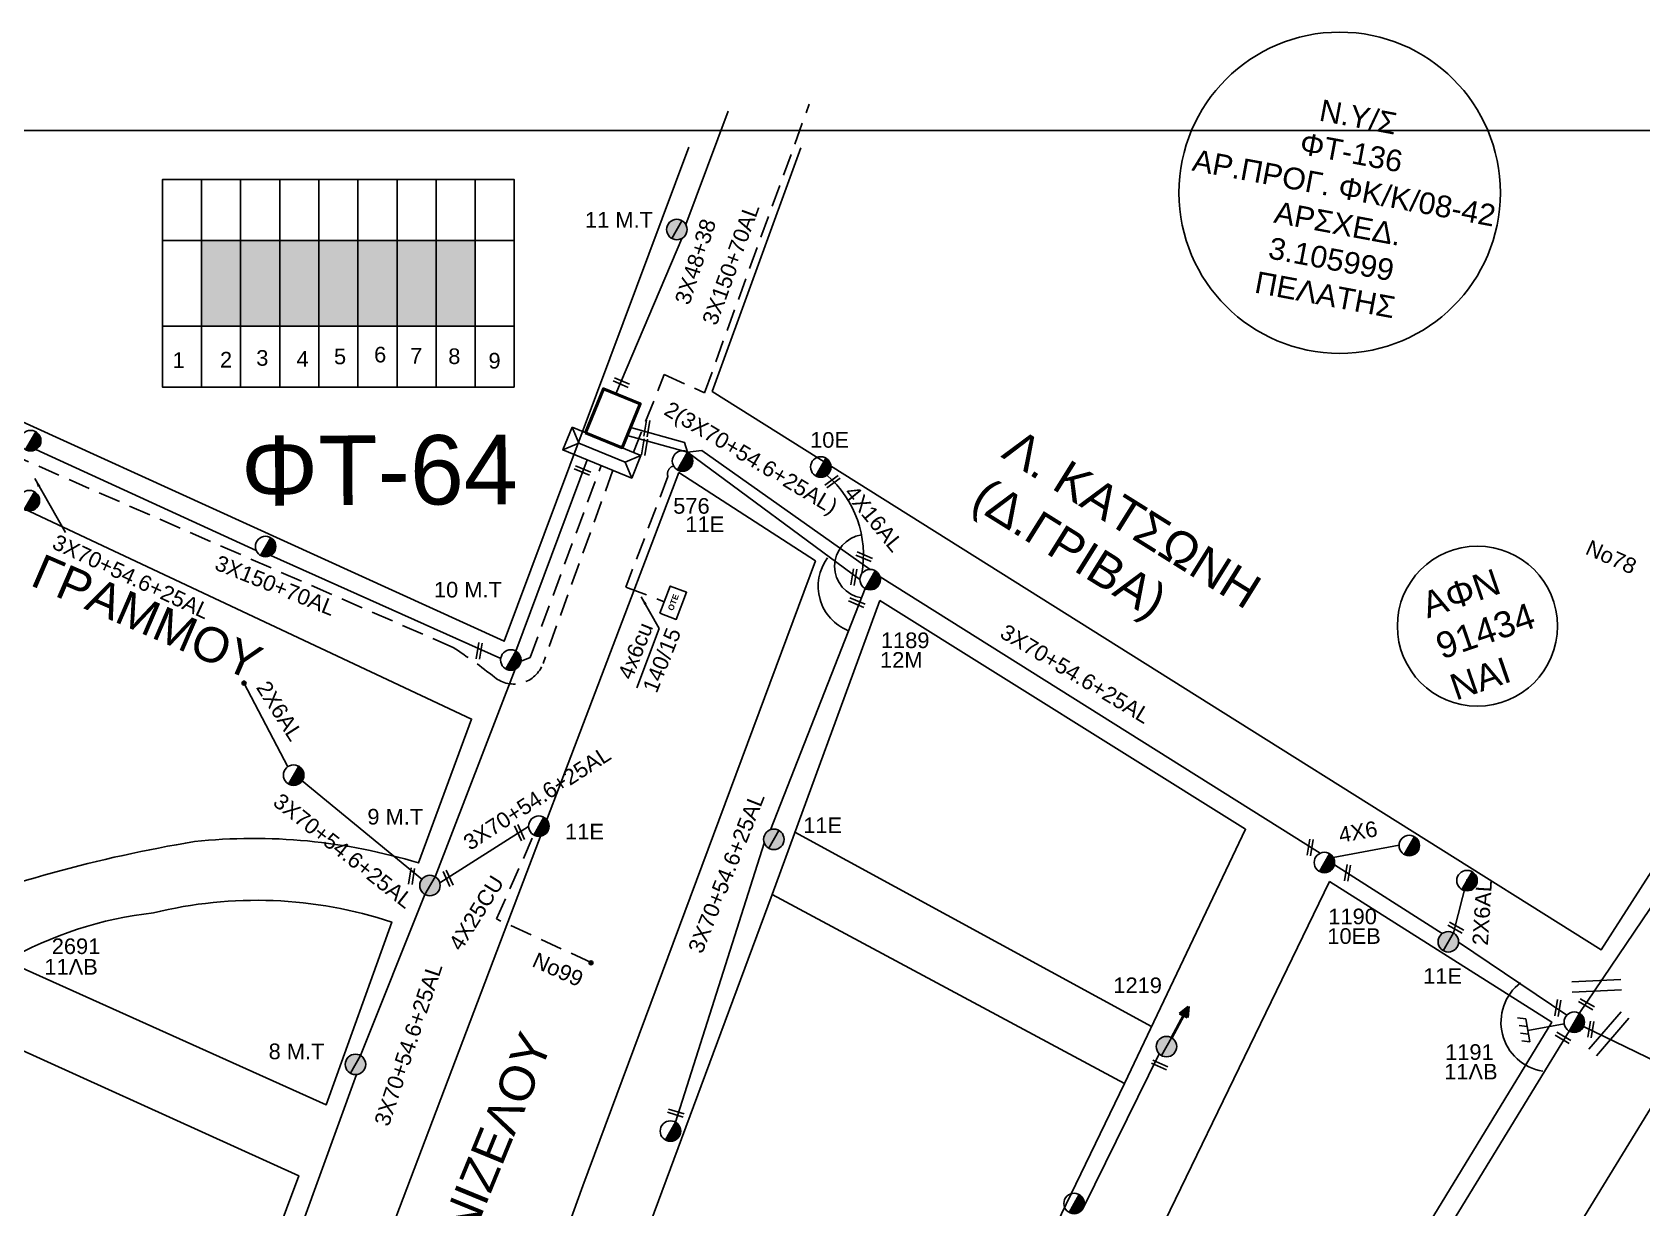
# Model space of a CAD drawing. Header units: millimetres. Extents: x 898 to 3196, y 765 to 1779.
# Drawn here: x 1834.7 to 2020, y 1643.2 to 1778.7 of the extents above; entities that cross this region are included whole.
import ezdxf
from ezdxf.enums import TextEntityAlignment as Align

# ---------------------------------------------------------------- set-up
doc = ezdxf.new("R2010")
doc.units = ezdxf.units.MM
doc.linetypes.add('DASHED', pattern=[19.05, 12.7, -6.35])
for name, color, linetype in [('Pillar', 7, 'Continuous'), ('Pillar OTE', 7, 'Continuous'), ('Άγνωστα', 7, 'Continuous'), ('Ασφαλειοκιβώτια Χ.Τ 9 αναχωρήσεων', 7, 'Continuous'), ('Γέφυρες Εναερίου Δικτύου', 7, 'DASHED'), ('Γείωση', 7, 'Continuous'), ('Γυμνά εναέρια ΧΤ (3Φ)   4x16AL', 7, 'Continuous'), ('Γυμνά εναέρια ΧΤ και ΦΟΠ (3Φ)   4x50+16AL', 7, 'Continuous'), ('Επίτονοι', 7, 'Continuous'), ('Επιγραφές - Σχήματα', 7, 'Continuous'), ('Καλώδια ΧΤ   2x6AL', 7, 'DASHED'), ('Καλώδια ΧΤ   3x150+70AL', 7, 'DASHED'), ('Καλώδια ΧΤ   3x48+38+16.5', 7, 'DASHED'), ('Καλώδια ΧΤ   4x25CU', 7, 'DASHED'), ('Μηχανική τομή', 7, 'Continuous'), ('Στύλος Ξύλινος', 7, 'Continuous'), ('Στύλος Ξύλινος @ 1', 7, 'Continuous'), ('Στύλος ΦΜ', 7, 'Continuous'), ('Στύλος ΦΜ @ 1', 7, 'Continuous'), ('Συνδέσεις', 7, 'Continuous'), ('Συνεστραμμένα ΧΤ   3x70+54.6+25AL', 7, 'SYN_LINE'), ('Τομή', 7, 'Continuous'), ('Υποσταθμός πόλεως', 7, 'Continuous'), ('Υπόβαθρο ΔΕΗ', 7, 'Continuous'), ('Υπόγεια καλώδια Παροχών ΧΤ   4x50AL', 7, 'DASHED'), ('Υπόγεια καλώδια Παροχών ΧΤ   4x6', 7, 'DASHED')]:
    doc.layers.add(name, color=color, linetype=linetype)
doc.styles.add('ar', font='arial.ttf')
doc.styles.get("Standard").update_dxf_attribs({"font": 'arial.ttf'})
doc.linetypes.add('SYN_LINE', pattern='A,0.5,-0.0001,["/\\/\\/\\/",Standard,S=0.1,R=0,X=0,Y=-0.05],-0.25', length=0.7501)
doc.dimstyles.new('ISO-25', dxfattribs={"dimtxt": 2.5, "dimasz": 2.5, "dimexe": 1.25, "dimexo": 0.625, "dimtad": 1, "dimtxsty": 'Standard', "dimcen": 2.5, "dimadec": 0, "dimazin": 0, "dimtfac": 1, "dimtmove": 0, "dimatfit": 3, "dimfxl": 1, "dimarcsym": 0})

# ---------------------------------------------------------------- blocks, each defined once
blk = doc.blocks.new('Pillar')
at = {"layer": 'Υποσταθμός πόλεως', "linetype": 'Continuous', "ltscale": 40}
blk.add_lwpolyline([(-8.57, 2.82), (8.57, 2.82), (8.57, -2.82), (-8.57, -2.82)], close=True, dxfattribs=at)
for points in [[(-5.75, 0), (-8.57, 2.82)], [(-8.57, -2.82), (-5.75, 0)], [(-5.75, 0), (5.75, 0)], [(5.75, 0), (8.57, 2.82)], [(8.57, -2.82), (5.75, 0)]]:
    blk.add_lwpolyline(points, dxfattribs=at)
at = {"layer": 'Pillar', "ltscale": 40}
blk.add_attdef('PILLAR', (-5.74, 3.71), '', height=2.52, dxfattribs=at)
blk = doc.blocks.new('ΥΠΑΡΧΩΝ ΤΣΙΜΕΝΤΕΝΙΟΣ ΣΤΥΛΟΣ')
at = {"layer": 'Στύλος ΦΜ'}
blk.add_hatch(color=7, dxfattribs=at).paths.add_polyline_path([(-1.29, -2.28, 0.574793), (2.62, 0, 0.268822), (1.3, 2.27)])
at = {"layer": 'Στύλος ΦΜ', "color": 7}
blk.add_line((-1.29, -2.28), (1.3, 2.27), dxfattribs=at)
blk.add_circle((0, 0), 2.62, dxfattribs=at)
at = {"layer": 'Στύλος ΦΜ', "flags": 4}
for tag, p in [('ΑΡΙΘΜΟΣ', (-4.68, 8.05)), ('ΤΥΠΟΣ', (-4.91, 3.03))]:
    blk.add_attdef(tag, p, '', height=4, dxfattribs=at)
blk = doc.blocks.new('ΥΠΑΡΧΩΝ ΞΥΛΙΝΟΣ ΣΤΥΛΟΣ')
at = {"layer": 'Στύλος Ξύλινος'}
h = blk.add_hatch(color=7, dxfattribs=at)
h.paths.add_polyline_path([(-2.62, 0, 0.270008), (-1.29, -2.28), (1.3, 2.27, 0.576266)])
h.paths.add_polyline_path([(-1.29, -2.28, 0.574793), (2.62, 0, 0.268822), (1.3, 2.27)])
at = {"layer": 'Στύλος Ξύλινος', "color": 7}
blk.add_line((-1.29, -2.28), (1.3, 2.27), dxfattribs=at)
blk.add_circle((0, 0), 2.62, dxfattribs=at)
at = {"layer": 'Στύλος Ξύλινος', "flags": 4}
for tag, p in [('ΑΡΙΘΜΟΣ', (-4.91, 8.6)), ('ΤΥΠΟΣ', (-4.85, 3.39))]:
    blk.add_attdef(tag, p, '', height=4, dxfattribs=at)
blk = doc.blocks.new('ΤΟΜΗ')
at = {"layer": 'Τομή', "ltscale": 40}
for p, q in [((-5.68, 0), (5.68, 0)), ((5.68, -2.33), (-5.68, -2.33))]:
    blk.add_line(p, q, dxfattribs=at)
blk = doc.blocks.new('A$C76D1674A')
at = {"layer": 'Τομή', "xscale": 0.5, "yscale": 0.5, "zscale": 0.5}
blk.add_blockref('ΤΟΜΗ', (2.84, 1.17), dxfattribs=at)
blk = doc.blocks.new('ΕΠΙΤΟΝΟΣ')
at = {"layer": 'Επίτονοι', "lineweight": 40, "ltscale": 40}
blk.add_hatch(color=256, dxfattribs=at).paths.add_polyline_path([(-1.13, 6.47), (0, 9.1), (1.13, 6.47)])
for p, q in [((-1.13, 6.47), (0, 9.1)), ((0, 9.1), (1.13, 6.47)), ((1.13, 6.47), (-1.13, 6.47)), ((-1.13, 6.47), (0, 6.47)), ((0, 6.47), (0, 0))]:
    blk.add_line(p, q, dxfattribs=at)
blk = doc.blocks.new('ΓΕΙΩΣΗ')
at = {"layer": 'Γείωση', "ltscale": 40}
for p, q in [((-2.34, 11.45), (-3, 9.45)), ((-0.34, 11.45), (-1, 9.45)), ((0, 9.45), (0, 0)), ((1.66, 11.45), (1, 9.45)), ((3.66, 11.45), (3, 9.45))]:
    blk.add_line(p, q, dxfattribs=at)
blk.add_lwpolyline([(-3, 9.45), (3, 9.45)], dxfattribs=at)
blk = doc.blocks.new('ΑΣΦΑΛΕΙΟΚΙΒΩΤΙΟ ΥΠΟΣΤΑΘΜΟΥ 9 ΑΝΑΧΩΡΗΣΕΩΝ')
at = {"layer": 'Ασφαλειοκιβώτια Χ.Τ 9 αναχωρήσεων', "ltscale": 40}
for p, q in [((-23.8, 40.36), (24.02, 40.36)), ((-9.72, 40.36), (-9.72, -40.64)), ((9.94, 40.36), (9.94, -40.64)), ((-23.8, 31.36), (24.02, 31.36)), ((-23.8, 22.36), (24.02, 22.36)), ((-23.8, 13.36), (24.02, 13.36)), ((-23.8, 4.36), (24.02, 4.36)), ((-23.8, -4.64), (24.02, -4.64)), ((-23.8, -13.64), (24.02, -13.64)), ((-23.8, -22.64), (24.02, -22.64)), ((-23.8, -31.64), (24.02, -31.64))]:
    blk.add_line(p, q, dxfattribs=at)
at = {"layer": 'Ασφαλειοκιβώτια Χ.Τ 9 αναχωρήσεων'}
blk.add_lwpolyline([(-23.8, -40.64), (24.02, -40.64), (24.02, 40.36), (-23.8, 40.36)], close=True, dxfattribs=at)
for s, p in [('1', (-19.38, 38.04)), ('2', (-19.28, 27.13)), ('3', (-18.87, 18.77)), ('4', (-19.1, 9.5)), ('5', (-18.53, 0.87)), ('6', (-18.1, -8.37)), ('7', (-18.36, -16.67)), ('8', (-18.48, -25.44)), ('9', (-19.51, -34.7))]:
    blk.add_text(s, height=3.6, rotation=270, dxfattribs=at).set_placement(p)
at = {"layer": 'Ασφαλειοκιβώτια Χ.Τ 9 αναχωρήσεων', "ltscale": 40}
for tag, height, p in [('ΟΝΟΜΑ', 5, (-0.16, 44.31)), ('ΚΕΙΜΕΝΟ 1', 2, (17.06, 35.59)), ('ΚΕΙΜΕΝΟ 2', 2, (17.06, 26.88)), ('ΚΕΙΜΕΝΟ 3', 2, (17.06, 17.69)), ('ΚΕΙΜΕΝΟ 4', 2, (17.06, 8.71)), ('ΚΕΙΜΕΝΟ 5', 2, (17.06, -0.13)), ('ΚΕΙΜΕΝΟ 6', 2, (17.06, -9.05)), ('ΚΕΙΜΕΝΟ 7', 2, (17.06, -18.13)), ('ΚΕΙΜΕΝΟ 8', 2, (17.06, -26.85)), ('ΚΕΙΜΕΝΟ 9', 2, (17.06, -35.99)), ('ΣΧ', 2, (-0.1, -42.64))]:
    blk.add_attdef(tag, text='', height=height, dxfattribs=at).set_placement(p, align=Align.MIDDLE_CENTER)
blk = doc.blocks.new('_ΣΥΝΔΕΣΗ')
at = {"layer": 'Συνδέσεις', "linetype": 'SYN_LINE', "ltscale": 40}
blk.add_hatch(color=256, dxfattribs=at).paths.add_polyline_path([(0.5, -0.01, 1), (-0.5, -0.01, 1)])
at = {"layer": 'Συνδέσεις'}
blk.add_circle((0, -0.01), 0.5, dxfattribs=at)
blk = doc.blocks.new('ΜΗΧΑΝΙΚΗ ΤΟΜΗ')
at = {"layer": 'Μηχανική τομή', "ltscale": 40}
for p, q in [((-1.89, 0.78), (1.89, 0.78)), ((1.89, 0), (-1.89, 0))]:
    blk.add_line(p, q, dxfattribs=at)
blk = doc.blocks.new('PILLAR ΟΤΕ')
at = {"layer": 'Pillar OTE', "ltscale": 40}
blk.add_lwpolyline([(-3.31, 2.02), (3.39, 2.02), (3.39, -1.99), (-3.31, -1.99)], close=True, dxfattribs=at)
at = {"layer": 'Pillar OTE', "insert": (-1.81, 0.71), "char_height": 1.3575, "width": 109.961, "attachment_point": 1}
blk.add_mtext('{\\fArial|b1|i0|c161|p34;OTE}', dxfattribs=at)

msp = doc.modelspace()

# ---------------------------------------------------------------- hatches: boundary and pattern name
at = {"layer": 'Τομή', "linetype": 'Continuous'}
for color, points in [(27, [(1854.23, 1754.64), (1854.23, 1744.81), (1858.73, 1744.81), (1858.73, 1754.64)]), (6, [(1858.73, 1754.64), (1858.73, 1744.81), (1863.23, 1744.81), (1863.23, 1754.64)]), (2, [(1863.23, 1754.64), (1863.23, 1744.81), (1867.73, 1744.81), (1867.73, 1754.64)]), (173, [(1867.73, 1754.64), (1867.73, 1744.81), (1872.23, 1744.81), (1872.23, 1754.64)]), (1, [(1872.23, 1754.64), (1872.23, 1744.81), (1876.73, 1744.81), (1876.73, 1754.64)]), (62, [(1876.73, 1754.64), (1876.73, 1744.81), (1881.23, 1744.81), (1881.23, 1754.64)]), (151, [(1881.23, 1754.64), (1881.23, 1744.81), (1885.73, 1744.81), (1885.73, 1754.64)])]:
    msp.add_hatch(color=color, dxfattribs=at).paths.add_polyline_path(points)

# ---------------------------------------------------------------- linework, layer by layer
at = {"layer": 'Άγνωστα'}
msp.add_circle((2001.12, 1710.24), 9.22, dxfattribs=at)
at = {"layer": 'Γέφυρες Εναερίου Δικτύου', "linetype": 'Continuous', "lineweight": 50, "ltscale": 0.2}
msp.add_lwpolyline([(1898.43, 1732.51), (1902.66, 1730.79), (1904.73, 1735.86), (1900.5, 1737.59)], close=True, dxfattribs=at)
at = {"layer": 'Γυμνά εναέρια ΧΤ (3Φ)   4x16AL', "color": 151}
msp.add_arc((1918.26, 1718.42), 12.17, 349.9107, 49.1677, dxfattribs=at)
at = {"layer": 'Γυμνά εναέρια ΧΤ και ΦΟΠ (3Φ)   4x50+16AL', "color": 2}
for points in [[(1835.13, 1730.58), (1860.52, 1718.96)], [(1862.19, 1718.39), (1888.67, 1706.53)]]:
    msp.add_lwpolyline(points, dxfattribs=at)
at = {"layer": 'Γυμνά εναέρια ΧΤ και ΦΟΠ (3Φ)   4x50+16AL', "color": 151}
msp.add_lwpolyline([(2012.85, 1665.64), (2034.56, 1697.77)], dxfattribs=at)
at = {"layer": 'Γυμνά εναέρια ΧΤ και ΦΟΠ (3Φ)   4x50+16AL', "color": 1}
msp.add_lwpolyline([(1991.85, 1631.16), (2011.69, 1663.59)], dxfattribs=at)
at = {"layer": 'Γυμνά εναέρια ΧΤ και ΦΟΠ (3Φ)   4x50+16AL', "color": 85}
msp.add_lwpolyline([(1955.83, 1643.44), (1964.47, 1660.99)], dxfattribs=at)
at = {"layer": 'Επιγραφές - Σχήματα'}
msp.add_lwpolyline([(939.73, 1767.32), (2955.99, 1767.32), (2955.99, 771.15), (939.73, 771.15)], close=True, dxfattribs=at)
at = {"layer": 'Επιγραφές - Σχήματα', "linetype": 'Continuous'}
for centre, radius, start, end in [((1930.79, 1717.13), 3.68, 99.2601, 260.7399), ((1930.75, 1714.85), 5.53, 143.8811, 248.1351), ((2009.54, 1664.61), 5.71, 127.1483, 260.9285)]:
    msp.add_arc(centre, radius, start, end, dxfattribs=at)
at = {"layer": 'Καλώδια ΧΤ   2x6AL', "color": 173, "linetype": 'SYN_LINE', "ltscale": 10}
msp.add_line((1864.15, 1694.04), (1859.08, 1703.71), dxfattribs=at)
at = {"layer": 'Καλώδια ΧΤ   2x6AL', "color": 1, "linetype": 'SYN_LINE', "ltscale": 8}
msp.add_lwpolyline([(1998.36, 1674.91), (1999.94, 1681.08)], dxfattribs=at)
at = {"layer": 'Καλώδια ΧΤ   3x150+70AL', "color": 62, "ltscale": 0.2}
msp.add_lwpolyline([(1903.94, 1730.27), (1907.5, 1739.21), (1912.13, 1737.12), (1924.2, 1770.38)], dxfattribs=at)
at = {"layer": 'Καλώδια ΧΤ   3x150+70AL', "color": 27, "ltscale": 0.2}
msp.add_lwpolyline([(1901.58, 1728.19), (1893.54, 1705.93, -0.513596), (1887.96, 1704.35, 0.02574), (1883.18, 1707.78), (1830.97, 1730.63), (1801.57, 1745.14), (1800.35, 1745.14, -0.49741), (1799, 1746.93, -0.756502)], format="xyb", dxfattribs=at)
at = {"layer": 'Καλώδια ΧΤ   3x150+70AL', "color": 2, "ltscale": 0.2}
msp.add_lwpolyline([(1891.01, 1706.22), (1892.06, 1706.64), (1900.23, 1728.74)], dxfattribs=at)
at = {"layer": 'Καλώδια ΧΤ   3x48+38+16.5', "color": 6, "linetype": 'Continuous'}
for points in [[(1909.98, 1756.49), (1914.87, 1769.57)], [(1901.91, 1737.01), (1909.52, 1754.89)]]:
    msp.add_lwpolyline(points, dxfattribs=at)
at = {"layer": 'Καλώδια ΧΤ   4x25CU', "color": 173, "ltscale": 0.2}
msp.add_lwpolyline([(1899.08, 1671.49), (1888.17, 1676.52), (1892.48, 1686.18)], dxfattribs=at)
at = {"layer": 'Συνδέσεις'}
msp.add_circle((1985.26, 1760.16), 18.5, dxfattribs=at)
at = {"layer": 'Συνεστραμμένα ΧΤ   3x70+54.6+25AL', "color": 173, "ltscale": 20}
for p, q in [((1890.42, 1707.36), (1898.63, 1729.39)), ((1881.11, 1681.38), (1890.33, 1705.27)), ((1879.6, 1681.09), (1865.8, 1692.41)), ((1872.54, 1660.79), (1879.94, 1679.33)), ((1865.82, 1641.35), (1872.05, 1658.59))]:
    msp.add_line(p, q, dxfattribs=at)
at = {"layer": 'Συνεστραμμένα ΧΤ   3x70+54.6+25AL', "color": 173, "ltscale": 15}
msp.add_line((1881.66, 1680.67), (1891.88, 1687.17), dxfattribs=at)
at = {"layer": 'Συνεστραμμένα ΧΤ   3x70+54.6+25AL', "color": 1, "ltscale": 8}
msp.add_lwpolyline([(1911.84, 1730.47), (1910.19, 1730.28), (1909.84, 1731.41), (1903.5, 1733.14)], dxfattribs=at)
at = {"layer": 'Συνεστραμμένα ΧΤ   3x70+54.6+25AL', "color": 151, "ltscale": 8}
msp.add_lwpolyline([(1910.19, 1730.28), (1903.23, 1732.18)], dxfattribs=at)
at = {"layer": 'Συνεστραμμένα ΧΤ   3x70+54.6+25AL', "color": 151, "ltscale": 20}
for points in [[(1930.03, 1715.63), (1910.19, 1730.28)], [(1919.74, 1686.79), (1930.62, 1714.58)], [(1908.79, 1653.11), (1919.02, 1685.25)]]:
    msp.add_lwpolyline(points, dxfattribs=at)
at = {"layer": 'Συνεστραμμένα ΧΤ   3x70+54.6+25AL', "color": 1, "ltscale": 20}
for points in [[(1911.84, 1730.47), (1931.22, 1716.78)], [(1932.34, 1715.92), (1983.03, 1684.09)], [(1984.65, 1682.75), (1997.07, 1674.83)], [(1998.95, 1673.84), (2011.43, 1665.44)]]:
    msp.add_lwpolyline(points, dxfattribs=at)
at = {"layer": 'Συνεστραμμένα ΧΤ   3x70+54.6+25AL', "color": 2, "ltscale": 20}
msp.add_lwpolyline([(2013.34, 1664.13), (2030.3, 1655.89)], dxfattribs=at)
at = {"layer": 'Υπόβαθρο ΔΕΗ'}
for points in [[(1807.86, 1765.17), (1800.88, 1748.67), (1889.07, 1708.49), (1910.33, 1765.4)], [(1923.24, 1765.33), (1913.03, 1737.27), (1971.85, 1700.3), (2015.36, 1672.95), (2052.91, 1731.52), (2074.7, 1765.19)], [(1909.16, 1727.93), (1924.9, 1717.76), (1898.11, 1645.77), (1878.22, 1590.64), (1847.68, 1508.03), (1828.6, 1514.86), (1862.31, 1604.47), (1889.91, 1677.24), (1909.16, 1727.93)], [(1932.3, 1713.21), (1974.43, 1686.84), (1960.47, 1657.55), (1935.89, 1606.63), (1907.18, 1547.46), (1891.26, 1514.9), (1858.19, 1504.1), (1855.73, 1504.81), (1870.91, 1546.08), (1890.64, 1599.78), (1900.03, 1625.74), (1919.91, 1679.33), (1932.3, 1713.21)], [(1906.93, 1709.96), (1904.35, 1703.12)], [(1922.54, 1686.52), (1963.61, 1664.14)], [(1984.08, 1680.84), (2009.68, 1664.64), (1985.27, 1624.61), (1965.78, 1592.53), (1940.42, 1551.05), (1925.86, 1527.74), (1914.81, 1524.16), (1909.89, 1528.37), (1933.11, 1576.73), (1955.94, 1622.79), (1984.08, 1680.84)], [(1919.91, 1679.33), (1960.47, 1657.55)], [(1803.67, 1601.91), (1772.86, 1632.6), (1796.5, 1650.93), (1825.29, 1665.12), (1865.42, 1646.93), (1847.08, 1597.82)]]:
    msp.add_lwpolyline(points, dxfattribs=at)
for points in [[(1768.37, 1701.15), (1779.55, 1695.85), (1821.21, 1676.57, -0.052113), (1853.4, 1685.42, -0.101209), (1879.19, 1682.96), (1885.32, 1699.53), (1797.71, 1740.72), (1779.55, 1695.85)], [(1831.75, 1671.69), (1868.59, 1655.12), (1876.13, 1676.16, 0.141274), (1848.68, 1677.21, 0.102928), (1831.75, 1671.69, -1.861607)]]:
    msp.add_lwpolyline(points, format="xyb", dxfattribs=at)
msp.add_lwpolyline([(2022.94, 1657.76), (1957.51, 1550.94), (1973.77, 1539.73), (2078.92, 1566.93), (2125.95, 1578.87), (2135.49, 1583.99)], close=True, dxfattribs=at)
at = {"layer": 'Υπόγεια καλώδια Παροχών ΧΤ   4x6', "linetype": 'DASHED', "ltscale": 0.2}
msp.add_lwpolyline([(1908.57, 1728.69, 0.429588), (1907.92, 1727.47), (1903.08, 1714.73), (1907.5, 1713.05)], format="xyb", dxfattribs=at)
at = {"layer": 'Υπόγεια καλώδια Παροχών ΧΤ   4x6', "color": 1, "linetype": 'SYN_LINE', "ltscale": 10}
msp.add_lwpolyline([(1984.52, 1683.6), (1992.1, 1685.01)], dxfattribs=at)

# ---------------------------------------------------------------- block references
at = {"layer": 'Pillar', "xscale": 0.5000000000000098, "yscale": 0.5000000000000098, "zscale": 0.5000000000000098, "rotation": 337.810921104464}
msp.add_blockref('Pillar', (1900.32, 1730.22), dxfattribs=at)
at = {"layer": 'Pillar OTE', "xscale": 0.4999999999999999, "yscale": 0.4999999999999999, "zscale": 0.4999999999999999, "rotation": 69.30664410203468}
msp.add_blockref('PILLAR ΟΤΕ', (1908.53, 1712.91), dxfattribs=at)
at = {"layer": 'Ασφαλειοκιβώτια Χ.Τ 9 αναχωρήσεων', "xscale": 0.5, "yscale": 0.5, "zscale": 0.5, "rotation": 90}
msp.add_blockref('ΑΣΦΑΛΕΙΟΚΙΒΩΤΙΟ ΥΠΟΣΤΑΘΜΟΥ 9 ΑΝΑΧΩΡΗΣΕΩΝ', (1869.91, 1749.67), dxfattribs=at)
at = {"layer": 'Γείωση', "color": 154, "linetype": 'Continuous', "ltscale": 20, "xscale": 0.45, "yscale": 0.45, "zscale": 0.45, "rotation": 100.1553621781131}
msp.add_blockref('ΓΕΙΩΣΗ', (2011.11, 1664.42), dxfattribs=at)
at = {"layer": 'Επίτονοι', "color": 154, "linetype": 'Continuous', "ltscale": 20, "xscale": 0.45, "yscale": 0.45, "zscale": 0.45, "rotation": 331.5813354352653}
msp.add_blockref('ΕΠΙΤΟΝΟΣ', (1965.9, 1662.83), dxfattribs=at)
at = {"layer": 'Μηχανική τομή'}
for p, xscale, yscale, zscale, rotation in [((1902.47, 1738.11), 0.5000000000002444, 0.5000000000002444, 0.5000000000002444, 336.6442161329809), ((1905.7, 1732.98), 0.500000000000251, 0.500000000000251, 0.500000000000251, 80.68274352405386), ((1905.41, 1730.83), 0.500000000000251, 0.500000000000251, 0.500000000000251, 80.68274352405386), ((1898.01, 1727.99), 0.5000000000002444, 0.5000000000002444, 0.5000000000002444, 336.6442161329809), ((1926.99, 1726.72), 0.5000000000002396, 0.5000000000002396, 0.5000000000002396, 35.68752282023059), ((1930.44, 1718.05), 0.5000000000002444, 0.5000000000002444, 0.5000000000002444, 336.6442161329809), ((1929.52, 1715.86), 0.500000000000251, 0.500000000000251, 0.500000000000251, 80.68274352405386), ((1929.59, 1712.78), 0.5000000000002444, 0.5000000000002444, 0.5000000000002444, 336.6442161329809), ((1886.38, 1707.35), 0.500000000000251, 0.500000000000251, 0.500000000000251, 80.68274352405386), ((1891.02, 1686.52), 0.5000000000002283, 0.5000000000002283, 0.5000000000002283, 114.3687826741898), ((1982.04, 1684.72), 0.500000000000251, 0.500000000000251, 0.500000000000251, 80.68274352405386), ((1986.37, 1681.79), 0.500000000000251, 0.500000000000251, 0.500000000000251, 80.68274352405386), ((1878.61, 1681.4), 0.500000000000251, 0.500000000000251, 0.500000000000251, 80.68274352405386), ((1882.79, 1681.26), 0.5000000000002283, 0.5000000000002283, 0.5000000000002283, 114.3687826741898), ((1998.72, 1675.67), 0.5000000000004057, 0.5000000000004057, 0.5000000000004057, 150.3562698556208), ((2010.57, 1666.22), 0.500000000000251, 0.500000000000251, 0.500000000000251, 80.68274352405386), ((2013.76, 1666.86), 0.5000000000004057, 0.5000000000004057, 0.5000000000004057, 150.3562698556208), ((2014.37, 1663.75), 0.500000000000251, 0.500000000000251, 0.500000000000251, 80.68274352405386), ((2011.07, 1662.99), 0.5000000000004057, 0.5000000000004057, 0.5000000000004057, 150.3562698556208), ((1964.46, 1659.51), 0.5000000000002444, 0.5000000000002444, 0.5000000000002444, 336.6442161329809), ((1908.88, 1654.34), 0.5000000000006107, 0.5000000000006107, 0.5000000000006107, 162.8856300373664)]:
    msp.add_blockref('ΜΗΧΑΝΙΚΗ ΤΟΜΗ', p, dxfattribs=dict(at, xscale=xscale, yscale=yscale, zscale=zscale, rotation=rotation))
at = {"layer": 'Στύλος Ξύλινος @ 1', "ltscale": 40}
ref = msp.add_blockref('ΥΠΑΡΧΩΝ ΞΥΛΙΝΟΣ ΣΤΥΛΟΣ', (1908.95, 1755.92), dxfattribs=dict(at, xscale=0.4499999999998181, yscale=0.4499999999998181, zscale=0.4499999999998181))
ref.add_attrib('ΤΥΠΟΣ', '11 M.T', (1898.37, 1756.14), dxfattribs={"layer": 'Στύλος Ξύλινος', "height": 1.8, "flags": 4})
ref = msp.add_blockref('ΥΠΑΡΧΩΝ ΞΥΛΙΝΟΣ ΣΤΥΛΟΣ', (1880.52, 1680.36), dxfattribs=dict(at, xscale=0.4499999999998181, yscale=0.4499999999998181, zscale=0.4499999999998181))
ref.add_attrib('ΤΥΠΟΣ', '9 M.T', (1873.32, 1687.39), dxfattribs={"layer": 'Στύλος Ξύλινος', "height": 1.8, "flags": 4})
ref = msp.add_blockref('ΥΠΑΡΧΩΝ ΞΥΛΙΝΟΣ ΣΤΥΛΟΣ', (1920.12, 1685.68), dxfattribs=dict(at, xscale=0.4499999999998181, yscale=0.4499999999998181, zscale=0.4499999999998181))
ref.add_attrib('ΤΥΠΟΣ', '11E', (1923.5, 1686.4), dxfattribs={"layer": 'Στύλος Ξύλινος', "height": 1.8, "flags": 4})
ref = msp.add_blockref('ΥΠΑΡΧΩΝ ΞΥΛΙΝΟΣ ΣΤΥΛΟΣ', (1997.77, 1673.88), dxfattribs=dict(at, xscale=0.4499999999998181, yscale=0.4499999999998181, zscale=0.4499999999998181))
ref.add_attrib('ΤΥΠΟΣ', '11E', (1994.87, 1669.04), dxfattribs={"layer": 'Στύλος Ξύλινος', "height": 1.8, "flags": 4})
ref = msp.add_blockref('ΥΠΑΡΧΩΝ ΞΥΛΙΝΟΣ ΣΤΥΛΟΣ', (1965.32, 1661.81), dxfattribs=dict(at, xscale=0.4499999999998181, yscale=0.4499999999998181, zscale=0.4499999999998181))
ref.add_attrib('ΤΥΠΟΣ', '1219', (1959.2, 1667.97), dxfattribs={"layer": 'Στύλος Ξύλινος', "height": 1.8, "flags": 4})
ref = msp.add_blockref('ΥΠΑΡΧΩΝ ΞΥΛΙΝΟΣ ΣΤΥΛΟΣ', (1871.95, 1659.76), dxfattribs=dict(at, xscale=0.4499999999998181, yscale=0.4499999999998181, zscale=0.4499999999998181))
ref.add_attrib('ΤΥΠΟΣ', '8 M.T', (1861.95, 1660.36), dxfattribs={"layer": 'Στύλος Ξύλινος', "height": 1.8, "flags": 4})
at = {"layer": 'Στύλος ΦΜ @ 1', "ltscale": 40, "xscale": 0.4499999999998181, "yscale": 0.4499999999998181, "zscale": 0.4499999999998181}
for p in [(1834.55, 1731.6), (1834.4, 1724.7), (1861.6, 1719.41), (1864.83, 1693.08), (1993.27, 1684.97), (1999.92, 1680.93), (1908.21, 1652.08), (1954.68, 1643.74)]:
    msp.add_blockref('ΥΠΑΡΧΩΝ ΤΣΙΜΕΝΤΕΝΙΟΣ ΣΤΥΛΟΣ', p, dxfattribs=at)
at = {"layer": 'Στύλος ΦΜ @ 1', "ltscale": 40}
ref = msp.add_blockref('ΥΠΑΡΧΩΝ ΤΣΙΜΕΝΤΕΝΙΟΣ ΣΤΥΛΟΣ', (1925.52, 1728.57), dxfattribs=dict(at, xscale=0.4499999999998181, yscale=0.4499999999998181, zscale=0.4499999999998181))
ref.add_attrib('ΤΥΠΟΣ', '10E', (1924.29, 1730.79), dxfattribs={"layer": 'Στύλος ΦΜ', "height": 1.8, "flags": 4})
ref = msp.add_blockref('ΥΠΑΡΧΩΝ ΤΣΙΜΕΝΤΕΝΙΟΣ ΣΤΥΛΟΣ', (1909.6, 1729.26), dxfattribs=dict(at, xscale=0.4499999999998181, yscale=0.4499999999998181, zscale=0.4499999999998181))
ref.add_attrib('ΤΥΠΟΣ', '11Ε', (1909.93, 1721.07), dxfattribs={"layer": 'Στύλος ΦΜ', "height": 1.8, "flags": 4})
ref.add_attrib('ΑΡΙΘΜΟΣ', '576', (1908.53, 1723.19), dxfattribs={"layer": 'Στύλος ΦΜ', "height": 1.8, "flags": 4})
ref = msp.add_blockref('ΥΠΑΡΧΩΝ ΤΣΙΜΕΝΤΕΝΙΟΣ ΣΤΥΛΟΣ', (1931.2, 1715.6), dxfattribs=dict(at, xscale=0.4499999999998181, yscale=0.4499999999998181, zscale=0.4499999999998181))
ref.add_attrib('ΤΥΠΟΣ', '12M', (1932.34, 1705.45), dxfattribs={"layer": 'Στύλος ΦΜ', "height": 1.8, "flags": 4})
ref.add_attrib('ΑΡΙΘΜΟΣ', '1189', (1932.44, 1707.71), dxfattribs={"layer": 'Στύλος ΦΜ', "height": 1.8, "flags": 4})
ref = msp.add_blockref('ΥΠΑΡΧΩΝ ΤΣΙΜΕΝΤΕΝΙΟΣ ΣΤΥΛΟΣ', (1889.83, 1706.34), dxfattribs=dict(at, xscale=0.4499999999998181, yscale=0.4499999999998181, zscale=0.4499999999998181))
ref.add_attrib('ΤΥΠΟΣ', '10 M.T', (1880.98, 1713.54), dxfattribs={"layer": 'Στύλος ΦΜ', "height": 1.8, "flags": 4})
ref = msp.add_blockref('ΥΠΑΡΧΩΝ ΤΣΙΜΕΝΤΕΝΙΟΣ ΣΤΥΛΟΣ', (1893.06, 1687.2), dxfattribs=dict(at, xscale=0.4499999999998181, yscale=0.4499999999998181, zscale=0.4499999999998181))
ref.add_attrib('ΤΥΠΟΣ', '11E', (1896.08, 1685.67), dxfattribs={"layer": 'Στύλος ΦΜ', "height": 1.8, "flags": 4})
ref = msp.add_blockref('ΥΠΑΡΧΩΝ ΤΣΙΜΕΝΤΕΝΙΟΣ ΣΤΥΛΟΣ', (1983.5, 1683.01), dxfattribs=dict(at, xscale=0.4499999999998181, yscale=0.4499999999998181, zscale=0.4499999999998181))
ref.add_attrib('ΤΥΠΟΣ', '10EB', (1983.84, 1673.64), dxfattribs={"layer": 'Στύλος ΦΜ', "height": 1.8, "flags": 4})
ref.add_attrib('ΑΡΙΘΜΟΣ', '1190', (1983.95, 1675.9), dxfattribs={"layer": 'Στύλος ΦΜ', "height": 1.8, "flags": 4})
ref = msp.add_blockref('ΥΠΑΡΧΩΝ ΤΣΙΜΕΝΤΕΝΙΟΣ ΣΤΥΛΟΣ', (1828.03, 1672.11), dxfattribs=dict(at, xscale=0.4499999999998181, yscale=0.4499999999998181, zscale=0.4499999999998181))
ref.add_attrib('ΤΥΠΟΣ', '11ΛΒ', (1836.13, 1670.1), dxfattribs={"layer": 'Στύλος ΦΜ', "height": 1.8, "flags": 4})
ref.add_attrib('ΑΡΙΘΜΟΣ', '2691', (1836.98, 1672.47), dxfattribs={"layer": 'Στύλος ΦΜ', "height": 1.8, "flags": 4})
ref = msp.add_blockref('ΥΠΑΡΧΩΝ ΤΣΙΜΕΝΤΕΝΙΟΣ ΣΤΥΛΟΣ', (2012.27, 1664.62), dxfattribs=dict(at, xscale=0.4499999999998181, yscale=0.4499999999998181, zscale=0.4499999999998181))
ref.add_attrib('ΤΥΠΟΣ', '11ΛB', (1997.29, 1658.02), dxfattribs={"layer": 'Στύλος ΦΜ', "height": 1.8, "flags": 4})
ref.add_attrib('ΑΡΙΘΜΟΣ', '1191', (1997.4, 1660.28), dxfattribs={"layer": 'Στύλος ΦΜ', "height": 1.8, "flags": 4})
at = {"layer": 'Συνδέσεις', "xscale": 0.4500000000000455, "yscale": 0.4500000000000455, "zscale": 0.4500000000000455}
for p in [(1859.12, 1703.68), (1899.06, 1671.46)]:
    msp.add_blockref('_ΣΥΝΔΕΣΗ', p, dxfattribs=at)
at = {"layer": 'Τομή', "color": 154, "linetype": 'Continuous', "lineweight": 50, "ltscale": 20}
for p, rotation in [((2012.03, 1668.09), 2.743669844109512), ((2014.83, 1660.76), 49.26280210254797)]:
    msp.add_blockref('A$C76D1674A', p, dxfattribs=dict(at, rotation=rotation))

# ---------------------------------------------------------------- texts
at = {"layer": 'Γυμνά εναέρια ΧΤ (3Φ)   4x16AL', "linetype": 'Continuous'}
msp.add_text('4X16AL', height=1.8, rotation=309.242, dxfattribs=at).set_placement((1931.65, 1722.64), align=Align.MIDDLE)
at = {"layer": 'Επιγραφές - Σχήματα', "width": 157.7424, "attachment_point": 1}
for s, insert, char_height, rotation in [('\\pi74.597,t82.097;Ν.Υ/Σ\\P\\pi73.069,t80.569;ΦΤ-136\\P\\pi61.273,t68.773;ΑΡ.ΠΡΟΓ. ΦΚ/Κ/08-42\\P\\pi71.633,t79.133;ΑΡΣΧΕΔ.\\P\\pi71.738,t79.238;3.105999\\P\\pi70.915,t78.415;ΠΕΛΑΤΗΣ', (1909.91, 1784.63), 2.5, 349.43), ('ΑΦΝ\\P91434\\PΝΑΙ', (1994.4, 1713.95), 3, 18.9876)]:
    msp.add_mtext(s, dxfattribs=dict(at, insert=insert, char_height=char_height, rotation=rotation))
at = {"layer": 'Επιγραφές - Σχήματα', "linetype": 'Continuous', "attachment_point": 1, "style": 'ar'}
for s, insert, char_height, width, rotation in [('ΦΤ-64', (1858.73, 1732.14), 8, 25.2338, 0.2682), ('Λ. ΚΑΤΣΩΝΗ\\P(Δ.ΓΡΙΒΑ)', (1948.28, 1733.17), 4, 42.4586, 327.9836), ('Νο78', (2014.15, 1720.25), 1.8, 14.4909, 335.9552), ('ΓΡΑΜΜΟΥ', (1835.94, 1718.67), 4, 42.4586, 336.6205), ('Νο99', (1892.88, 1672.74), 1.8, 14.4909, 335.9552), ('ΕΛ. ΒΕΝΙΖΕΛΟΥ', (1874.82, 1624.43), 4, 42.4586, 67.7119)]:
    msp.add_mtext(s, dxfattribs=dict(at, insert=insert, char_height=char_height, width=width, rotation=rotation))
at = {"layer": 'Καλώδια ΧΤ   2x6AL', "linetype": 'Continuous'}
for rotation, p in [(302.4936, (1863.23, 1700.48)), (86.3445, (2001.66, 1677.25))]:
    msp.add_text('2X6AL', height=1.8, rotation=rotation, dxfattribs=at).set_placement(p, align=Align.MIDDLE)
at = {"layer": 'Καλώδια ΧΤ   3x150+70AL', "linetype": 'Continuous'}
for rotation, p in [(70.0009, (1915.15, 1751.93)), (338.1463, (1862.72, 1714.93))]:
    msp.add_text('3X150+70AL', height=1.8, rotation=rotation, dxfattribs=at).set_placement(p, align=Align.MIDDLE)
at = {"layer": 'Καλώδια ΧΤ   3x48+38+16.5', "linetype": 'Continuous'}
msp.add_text('3X48+38', height=1.8, rotation=72.0809, dxfattribs=at).set_placement((1911.08, 1752.23), align=Align.MIDDLE)
at = {"layer": 'Καλώδια ΧΤ   4x25CU', "linetype": 'Continuous'}
msp.add_text('4X25CU', height=1.8, rotation=57.9722, dxfattribs=at).set_placement((1885.85, 1677.21), align=Align.MIDDLE)
at = {"layer": 'Συνεστραμμένα ΧΤ   3x70+54.6+25AL', "linetype": 'Continuous'}
for s, rotation, p in [('2(3X70+54.6+25AL)', 329.0582, (1917.39, 1729.45)), ('3X70+54.6+25AL', 335.002, (1846.14, 1715.94)), ('3X70+54.6+25AL', 328.8889, (1954.85, 1704.75)), ('3X70+54.6+25AL', 33.0391, (1892.85, 1690.43)), ('3X70+54.6+25AL', 321.7603, (1870.56, 1684.37)), ('3X70+54.6+25AL', 68.2689, (1914.64, 1681.83)), ('3X70+54.6+25AL', 71.4218, (1878.03, 1662.07))]:
    msp.add_text(s, height=1.8, rotation=rotation, dxfattribs=at).set_placement(p, align=Align.MIDDLE)
at = {"layer": 'Υπόγεια καλώδια Παροχών ΧΤ   4x50AL', "color": 7, "ltscale": 0.2, "char_height": 1.8, "attachment_point": 1, "rotation": 68.1727}
for s, insert in [('4x6cu', (1902.09, 1704.62)), ('140/15', (1904.95, 1703.09))]:
    msp.add_mtext_dynamic_manual_height_columns(s, width=1.8, gutter_width=12.5, heights=[0.118], dxfattribs=dict(at, insert=insert))
at = {"layer": 'Υπόγεια καλώδια Παροχών ΧΤ   4x6', "linetype": 'Continuous'}
msp.add_text('4X6', height=1.8, rotation=10.1007, dxfattribs=at).set_placement((1987.37, 1686.56), align=Align.MIDDLE)

# ---------------------------------------------------------------- leaders
at = {"layer": 'Επιγραφές - Σχήματα', "ltscale": 40}
for points in [[(1835.02, 1727.23), (1838.55, 1721.01)], [(1904.84, 1713.63), (1906.93, 1709.96)]]:
    msp.add_leader(points, dimstyle='ISO-25', override={"dimasz": 1, "dimtad": 0}, dxfattribs=at)

doc.saveas('drawing.dxf')
